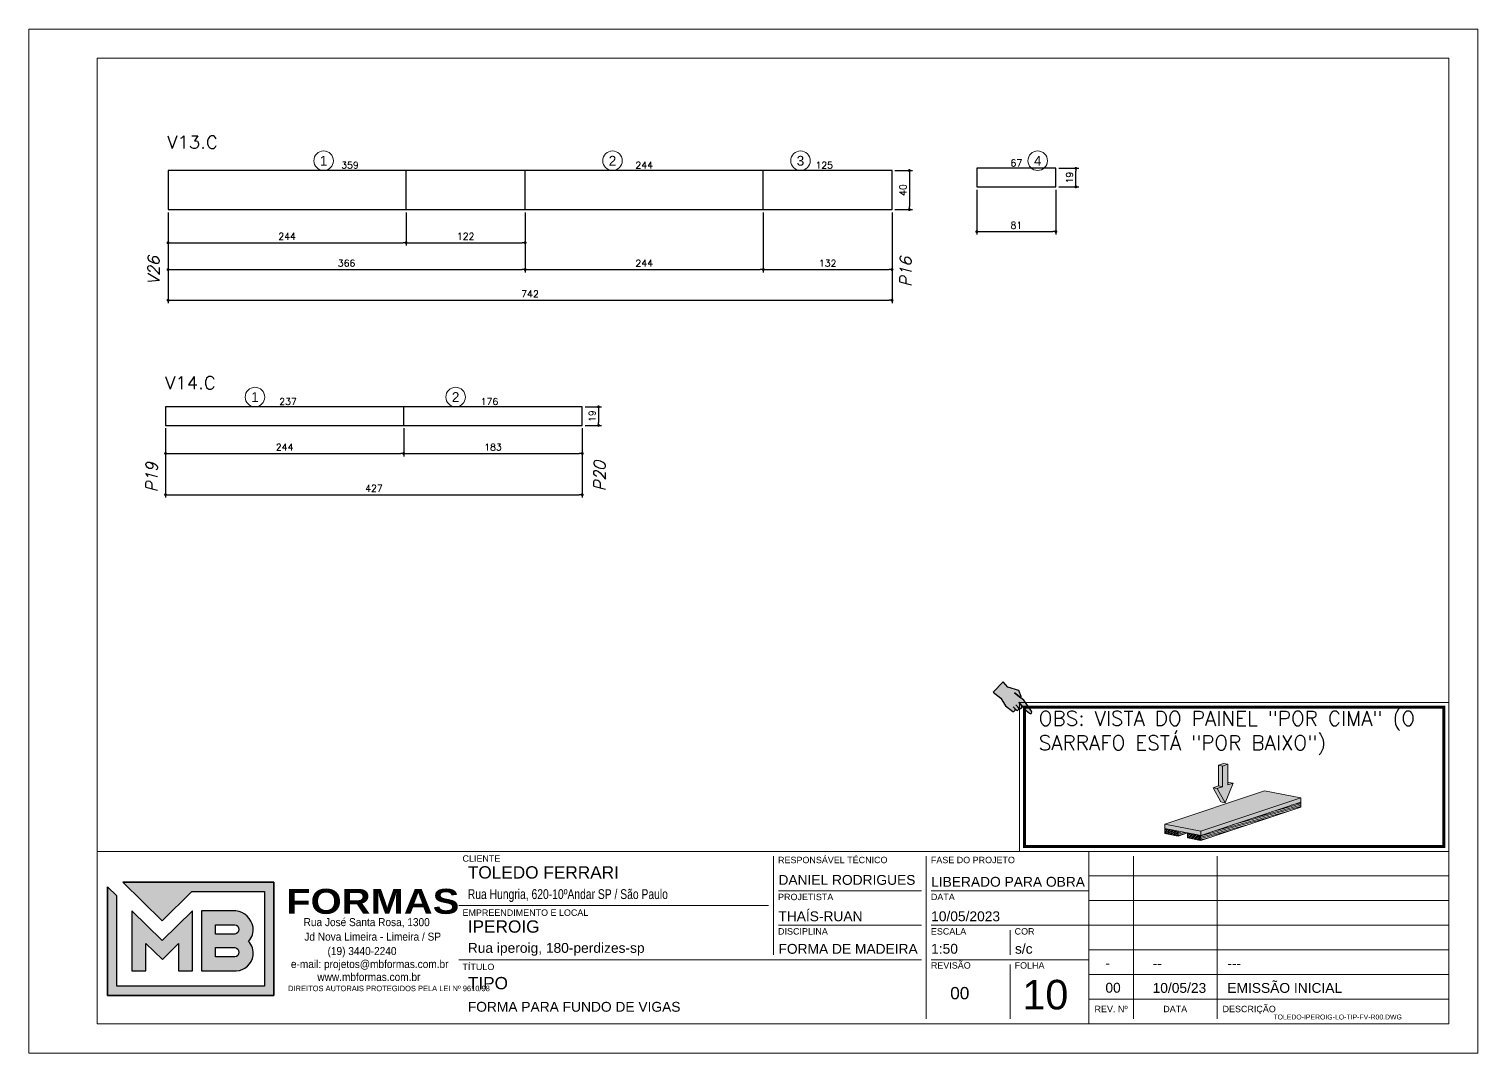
# Model space of a CAD drawing. Extents: x -20676 to 4767, y -817 to 13976.
# Drawn here: x -17506 to -16021, y 6382 to 7432 of the extents above; entities that cross this region are included whole.
import ezdxf
from ezdxf.enums import TextEntityAlignment as Align
from ezdxf.lldxf.tags import DXFTag

# ---------------------------------------------------------------- set-up
doc = ezdxf.new("R2010")
doc.units = 0
doc.header["$PDMODE"] = 2
doc.header["$PDSIZE"] = 10
doc.linetypes.add('CABLIN', pattern=[0.35, 0.25, -0.1])
doc.layers.get('0').update_dxf_attribs({"lineweight": 13})
doc.layers.get('Defpoints').update_dxf_attribs({"lineweight": 13})
for name, color, linetype, lineweight in [('contorno de painel', 7, 'Continuous', 13), ('cotas', 4, 'Continuous', 13), ('FOLHA MB', 7, 'Continuous', 13), ('HACHURACONCRETO', 7, 'Continuous', 13), ('Romaneio', 1, 'Continuous', 13), ('texto de viga', 7, 'Continuous', 13)]:
    doc.layers.add(name, color=color, linetype=linetype, lineweight=lineweight)
for name, color, linetype in [('Cota Sarrafo', 180, 'Continuous'), ('MB_LOGO', 254, 'Continuous'), ('Painéis', 200, 'Continuous'), ('REGUA-80', 111, 'Continuous'), ('TEXTO_GERAL', 7, 'Continuous'), ('va165-sec', 5, 'DASHED')]:
    doc.layers.add(name, color=color, linetype=linetype)
doc.styles.add('ARIAL', font='arial.ttf', dxfattribs={"oblique": 15, "height": 25})
doc.styles.add('MB_C01', font='arial.ttf', dxfattribs={"height": 1.3})
doc.styles.add('MB_C02', font='arial.ttf', dxfattribs={"height": 2})
doc.styles.add('MB_C03', font='arial.ttf', dxfattribs={"height": 2.5})
doc.styles.add('MB_C04', font='arial.ttf', dxfattribs={"height": 6})
doc.styles.add('MB_LOGO', font='ariblk.ttf', dxfattribs={"height": 75})
doc.styles.add('MB_TEXT', font='ARIALN.TTF', dxfattribs={"height": 10})
doc.styles.add('REGUA-120', font='ROMANS.shx', dxfattribs={"height": 15})
doc.styles.add('ROMANS', font='romans.shx')
tags = doc.linetypes.add('DASHED', pattern=[0.75, 0.5, -0.25]).pattern_tags.tags
tags[6:7] = [DXFTag(74, 4), DXFTag(75, 0), DXFTag(340, '0'), DXFTag(46, 1.0), DXFTag(50, 0.0), DXFTag(44, 0.0), DXFTag(45, 0.0)]
tags[4:5] = [DXFTag(74, 4), DXFTag(75, 0), DXFTag(340, '0'), DXFTag(46, 1.0), DXFTag(50, 0.0), DXFTag(44, 0.0), DXFTag(45, 0.0)]
doc.dimstyles.new('PAINEL', dxfattribs={"dimtxt": 7, "dimasz": 3, "dimexe": 3, "dimexo": 3, "dimgap": 3, "dimtad": 1, "dimdec": 1, "dimzin": 12, "dimdsep": 46, "dimtxsty": 'ROMANS', "dimblk": 'DOT', "dimcen": 0, "dimclrd": 4, "dimclre": 4, "dimclrt": 240, "dimadec": 1, "dimazin": 3, "dimtfac": 1, "dimtdec": 1, "dimtmove": 0, "dimatfit": 3, "dimfxl": 0, "dimtolj": 1, "dimtzin": 12, "dimarcsym": 0})
doc.dimstyles.new('projeto2', dxfattribs={"dimtxt": 7, "dimasz": 5, "dimexe": 1.25, "dimexo": 2.5, "dimgap": 2, "dimtad": 1, "dimdec": 1, "dimdsep": 46, "dimtxsty": 'ROMANS', "dimblk": 'OBLIQUE', "dimcen": 10, "dimdle": 1, "dimse1": 1, "dimse2": 1, "dimsd1": 1, "dimsd2": 1, "dimclrd": 256, "dimclre": 256, "dimclrt": 3, "dimadec": 0, "dimazin": 0, "dimtfac": 1, "dimtdec": 1, "dimtmove": 0, "dimatfit": 3, "dimldrblk": 'OBLIQUE', "dimfxl": 0, "dimlwd": -1, "dimlwe": -1, "dimarcsym": 0})

# ---------------------------------------------------------------- blocks, each defined once
blk = doc.blocks.new('LOGO2')
at = {"layer": 'MB_LOGO', "linetype": 'Continuous'}
h = blk.add_hatch(color=256, dxfattribs=at)
h.dxf.hatch_style = 1
h.set_gradient(color1=(242, 132, 69), color2=(247, 180, 141), rotation=90, tint=1)
h.paths.add_polyline_path([(7.48, 9.64), (10.45, 12.57), (17.71, 12.57), (17.71, 3.12), (2.97, 3.12), (2.97, 12.14), (2.04, 13.06), (2.04, 2.19), (18.64, 2.19), (18.64, 13.5), (3.56, 13.5)])
h = blk.add_hatch(color=256, dxfattribs=at)
h.dxf.hatch_style = 1
h.set_gradient(color1=(242, 132, 69), color2=(247, 180, 141), rotation=90, tint=1)
h.paths.add_polyline_path([(10.52, 4.64), (10.52, 10.66), (7.5, 7.68), (4.47, 10.66), (4.47, 4.64), (5.86, 4.64), (5.86, 7.4), (7.51, 5.78), (9.13, 7.37), (9.13, 4.64)])
h = blk.add_hatch(color=256, dxfattribs=at)
h.dxf.hatch_style = 1
h.set_gradient(color1=(242, 132, 69), color2=(247, 180, 141), rotation=90, tint=1)
h.paths.add_polyline_path([(11.42, 10.66), (11.42, 4.64), (14.89, 4.64, 0.350532), (16.57, 6.18, 0.219217), (16.12, 7.6, 0.21502), (16.57, 9.03, 0.319901), (14.85, 10.66)])
h.paths.add_polyline_path([(14.75, 8.33), (12.82, 8.33), (12.82, 9.26), (14.63, 9.26, -1)], flags=16)
h.paths.add_polyline_path([(14.75, 6.04), (12.82, 6.04), (12.82, 6.97), (14.63, 6.97, -1)], flags=16)
blk.add_lwpolyline([(3.56, 13.5), (18.64, 13.5), (18.64, 2.19), (2.04, 2.19), (2.04, 13.06)], dxfattribs=at)
at = {"layer": 'MB_LOGO', "color": 31, "linetype": 'Continuous', "true_color": 0xf7b48d}
for points in [[(10.45, 12.57), (17.71, 12.57), (17.71, 3.12), (2.97, 3.12), (2.97, 12.14), (2.04, 13.06), (2.04, 2.19), (18.64, 2.19), (18.64, 13.5), (3.56, 13.5), (7.48, 9.64)], [(4.47, 10.66), (4.47, 4.64), (5.86, 4.64), (5.86, 7.4), (7.51, 5.78), (9.13, 7.37), (9.13, 4.64), (10.52, 4.64), (10.52, 10.66), (7.5, 7.68)]]:
    blk.add_lwpolyline(points, close=True, dxfattribs=at)
for points in [[(16.57, 9.03, 0.319901), (14.85, 10.66), (11.42, 10.66), (11.42, 4.64), (14.89, 4.64, 0.350532), (16.57, 6.18, 0.219217), (16.12, 7.6, 0.21502)], [(12.82, 9.26), (14.75, 9.26, -0.880235), (14.75, 8.33), (12.82, 8.33)], [(12.82, 6.97), (14.75, 6.97, -0.880235), (14.75, 6.04), (12.82, 6.04)]]:
    blk.add_lwpolyline(points, format="xyb", close=True, dxfattribs=at)
at = {"layer": 'MB_LOGO', "color": 0, "linetype": 'Continuous', "style": 'MB_LOGO'}
blk.add_text('FORMAS', height=2.496, dxfattribs=at).set_placement((19.88, 10.35))
at = {"layer": 'MB_LOGO', "color": 0, "style": 'MB_TEXT', "width": 1.1}
for s, p in [('Rua José Santa Rosa, 1300', (21.62, 9.12)), ('Jd Nova Limeira - Limeira / SP', (21.69, 7.67)), ('(19) 3440-2240', (24.01, 6.23)), ('e-mail: projetos@mbformas.com.br', (20.35, 4.93)), ('www.mbformas.com.br', (22.99, 3.64))]:
    blk.add_text(s, height=0.7993, dxfattribs=at).set_placement(p)
at = {"layer": 'MB_LOGO', "color": 252, "style": 'MB_TEXT'}
blk.add_text('DIREITOS AUTORAIS PROTEGIDOS PELA LEI Nº 9610/98', height=0.546, dxfattribs=at).set_placement((20.07, 2.62))
blk = doc.blocks.new('A$Ceb89ac90')
at = {"color": 1}
for p, q in [((1086.3, 356.7), (70, 356.7)), ((1086.3, 356.7), (1086.3, 179.9)), ((1455, 356.7), (1086.3, 356.7)), ((763, 351.7), (763, 250.7)), ((919.6, 351.7), (919.6, 185)), ((1131.8, 185), (1131.8, 351.7)), ((1217.6, 351.7), (1217.6, 185)), ((1455, 331.5), (1086.3, 331.5)), ((914.6, 316.3), (768.1, 316.3)), ((1086.3, 316.3), (924.7, 316.3)), ((758, 301.2), (440.7, 301.2)), ((1455, 306.2), (1086.3, 306.2)), ((914.6, 281), (768.1, 281)), ((1086.3, 281), (924.7, 281)), ((1005.5, 275.9), (1005.5, 250.7)), ((1455, 281), (1086.3, 281)), ((1455, 255.7), (1086.3, 255.7)), ((914.6, 245.6), (440.7, 245.6)), ((1086.3, 245.6), (924.7, 245.6)), ((1005.5, 240.6), (1005.5, 185)), ((1455, 230.4), (1086.3, 230.4)), ((1455, 205.2), (1086.3, 205.2))]:
    blk.add_line(p, q, dxfattribs=at)
for points in [[(0, 1199.9), (0, 149.9), (1485, 149.9), (1485, 1199.9)], [(70, 1169.9), (70, 179.9), (1455, 179.9), (1455, 1169.9)]]:
    blk.add_lwpolyline(points, close=True, dxfattribs=at)
at = {"xscale": 10.25810868844649, "yscale": 10.25810868844649, "zscale": 10.25810868844649}
blk.add_blockref('LOGO2', (59.7, 186.5), dxfattribs=at)
at = {"color": 6, "style": 'MB_C01'}
for s, height, p in [('CLIENTE', 6.57, (444.3, 346.1)), ('RESPONSÁVEL TÉCNICO', 6.566, (767.7, 344.6)), ('FASE DO PROJETO', 6.566, (924.3, 344.6)), ('PROJETISTA', 6.57, (767.7, 306.7)), ('DATA', 6.57, (924.3, 306.7)), ('EMPREENDIMENTO E LOCAL', 6.566, (444.3, 290.6)), ('DISCIPLINA', 6.57, (767.7, 271.4)), ('ESCALA', 6.57, (924.3, 271.4)), ('COR', 6.57, (1010.1, 271.4)), ('TÍTULO', 6.57, (444.3, 235)), ('REVISÃO', 6.57, (924.3, 236.5)), ('FOLHA', 6.57, (1010.1, 236.5))]:
    blk.add_text(s, height=height, dxfattribs=at).set_placement(p)
at = {"color": 5, "style": 'MB_C02'}
for s, p in [('DANIEL RODRIGUES', (768.1, 322.4)), ('FORMA DE MADEIRA', (768.1, 251.7))]:
    blk.add_text(s, height=10.102, dxfattribs=at).set_placement(p)
at = {"color": 6, "style": 'MB_C01'}
for s, p in [('REV. Nº', (1109, 195.1)), ('DATA', (1174.7, 195.1)), ('DESCRIÇÃO', (1250.5, 195.1))]:
    blk.add_text(s, height=6.57, dxfattribs=at).set_placement(p, align=Align.MIDDLE_CENTER)
at = {"insert": (1275.3, 189.4), "char_height": 5.051, "width": 210.818, "attachment_point": 1, "style": 'MB_C04'}
blk.add_mtext('TOLEDO-IPEROIG-LO-TIP-FV-R00.DWG', dxfattribs=at)
at = {"color": 5}
for tag, p, height, style in [('CLIENTE', (449.7, 328.8), 12.6, 'MB_C03'), ('REV_05', (1103.1, 338.1), 10.1, 'MB_C02'), ('DATA_REV_05', (1151.5, 337.9), 10.1, 'MB_C02'), ('INFO_REV_05', (1228.1, 337.9), 10.1, 'MB_C02'), ('FASE', (924.6, 320.5), 10.1, 'MB_C02'), ('REV_04', (1103.1, 312.8), 10.1, 'MB_C02'), ('DATA_REV_04', (1151.5, 312.7), 10.1, 'MB_C02'), ('INFO_REV_04', (1228.1, 312.7), 10.1, 'MB_C02'), ('REV_03', (1103.1, 287.6), 10.1, 'MB_C02'), ('DATA_REV_03', (1151.5, 287.4), 10.1, 'MB_C02'), ('INFO_REV_03', (1228.1, 287.4), 10.1, 'MB_C02'), ('OBRA', (449.7, 273.3), 12.6, 'MB_C03'), ('PROJETISTA', (768, 285.1), 10.1, 'MB_C02'), ('DATA', (924.6, 285.1), 10.1, 'MB_C02'), ('REV_02', (1103.1, 262.3), 10.1, 'MB_C02'), ('DATA_REV_02', (1151.5, 262.1), 10.1, 'MB_C02'), ('INFO_REV_02', (1228.1, 262.1), 10.1, 'MB_C02'), ('ESC', (924.6, 251.8), 10.1, 'MB_C02'), ('COR', (1010.5, 251.8), 10.1, 'MB_C02'), ('REV_01', (1103.1, 237.1), 10.1, 'MB_C02'), ('DATA_REV_01', (1151.5, 236.9), 10.1, 'MB_C02'), ('INFO_REV_01', (1228.1, 236.9), 10.1, 'MB_C02'), ('PAVIMENTO', (449.7, 215.3), 12.6, 'MB_C03'), ('FL', (1018.1, 194.7), 30.3, 'MB_C04'), ('EMISSÃO_INICIAL', (1228.1, 211.6), 10.1, 'MB_C02'), ('REV', (944.1, 205), 12.6, 'MB_C03'), ('REV_00', (1103.1, 211.8), 10.1, 'MB_C02'), ('DATA_REV_00', (1151.5, 211.6), 10.1, 'MB_C02')]:
    blk.add_attdef(tag, p, '', height=height, dxfattribs=dict(at, style=style))
at = {"color": 6, "style": 'MB_C02'}
for tag, p in [('ENDEREÇO_CLIENTE', (449.7, 307.8)), ('ENDEREÇO_OBRA', (449.7, 252.7)), ('TIPO_DE_PROJETO', (449.7, 192.3))]:
    blk.add_attdef(tag, p, '', height=10.1, dxfattribs=at)
blk = doc.blocks.new('INDICADOR')
at = {"layer": 'va165-sec', "ltscale": 100}
blk.add_hatch(color=61, dxfattribs=at).paths.add_polyline_path([(-59.7, -24.5), (-37.5, -24.3), (-35.4, -22.8), (-34.7, -18.5), (-36.9, -15.9), (-32.1, -16.5), (-29.9, -15.1), (-29.3, -11.2), (-31.5, -8.9), (-29.5, -9.3), (-27.5, -7.7), (-26.6, -3.4), (-28.9, -0.4), (-18.5, -2.8), (-3.7, -3.1), (-0.7, -1.9), (0, 0), (-1.3, 2.8), (-2.9, 3.5), (-33.7, 13.2), (-42.6, 13.1), (-44, 16), (-56.7, 23.9), (-82.1, 13.8), (-99.5, 16.7), (-102.1, -17), (-79.1, -17.5)])
at = {"layer": 'REGUA-80', "color": 1}
blk.add_lwpolyline([(-102.1, -17), (-79.1, -17.5), (-59.7, -24.5), (-37.5, -24.3), (-35.4, -22.8), (-34.7, -18.5), (-36.9, -15.9), (-43.1, -15.1), (-32.1, -16.5), (-29.9, -15.1), (-29.3, -11.2), (-31.5, -8.9), (-41.5, -7), (-29.5, -9.3), (-27.5, -7.7), (-26.6, -3.4), (-28.9, -0.4), (-39.8, 2.2), (-18.5, -2.8), (-3.7, -3.1), (-0.7, -1.9), (0, 0), (-1.3, 2.8), (-2.9, 3.5), (-33.7, 13.2), (-42.6, 13.1), (-61.9, 12.9), (-42.6, 13.1), (-44, 16), (-56.7, 23.9), (-82.1, 13.8), (-99.5, 16.7), (-102.1, -17)], dxfattribs=at)
blk = doc.blocks.new('DEDADA')
at = {"linetype": 'Continuous', "ltscale": 100, "xscale": 0.5000000000004939, "yscale": 0.5000000000004939, "zscale": 0.5000000000004939, "rotation": 321.5463332659798}
blk.add_blockref('INDICADOR', (63.1, 17), dxfattribs=at)
blk = doc.blocks.new('FDSFSDFSDF')
at = {"layer": 'HACHURACONCRETO'}
h = blk.add_hatch(color=1, dxfattribs=at)
h.dxf.hatch_style = 1
h.paths.add_polyline_path([(-20956.4, 7327.5), (-20960.7, 7328.3), (-20960.7, 7307.2), (-20956.4, 7306.3)], flags=17)
h.paths.add_polyline_path([(-20951, 7329.3), (-20956.4, 7327.5), (-20956.4, 7306.3), (-20961.8, 7304.5), (-20953.7, 7289.8), (-20945.6, 7310), (-20951, 7308.2)])
h.paths.add_polyline_path([(-20961.8, 7304.5), (-20966.1, 7305.3), (-20958, 7290.7), (-20953.7, 7289.8)])
h.paths.add_polyline_path([(-20956.4, 7306.3), (-20960.7, 7307.2), (-20966.1, 7305.3), (-20961.8, 7304.5)])
h.paths.add_polyline_path([(-20945.6, 7310), (-20949.9, 7310.8), (-20951, 7310.4), (-20951, 7308.2)], flags=17)
h.paths.add_polyline_path([(-20951, 7329.3), (-20955.3, 7330.1), (-20960.7, 7328.3), (-20956.4, 7327.5)])
h = blk.add_hatch(color=253, dxfattribs=at)
h.dxf.hatch_style = 1
h.paths.add_polyline_path([(-20876.3, 7294.9), (-20913.5, 7302), (-21015.7, 7267.8), (-20978.5, 7260.6)])
h.paths.add_polyline_path([(-21015.7, 7267.8), (-21015.7, 7263.5), (-20978.5, 7256.4), (-20978.5, 7260.6)])
h.paths.add_polyline_path([(-20876.3, 7290.6), (-20876.3, 7294.9), (-20978.5, 7260.6), (-20978.5, 7256.4)])
h = blk.add_hatch(dxfattribs=at)
h.set_pattern_fill('ANSI31', color=252, scale=0.409149, angle=150)
h.set_pattern_definition([(195, (7609.989, -2957.4306), (0.336218163, -1.254783266), [])])
h.paths.add_polyline_path([(-20992.2, 7258.9), (-20992.2, 7259), (-21002, 7260.9), (-21002, 7255.6)])
h.paths.add_polyline_path([(-20876.3, 7285.4), (-20876.3, 7290.6), (-20978.5, 7256.4), (-20978.5, 7251.1)])
h = blk.add_hatch(dxfattribs=at)
h.set_pattern_fill('ANSI31', color=252, scale=0.409149)
h.set_pattern_definition([(45, (7609.989, -2957.4306), (-0.918565103, 0.918565103), [])])
h.paths.add_polyline_path([(-21002, 7260.9), (-21015.7, 7263.5), (-21015.7, 7258.3), (-21002, 7255.6)])
h.paths.add_polyline_path([(-20978.5, 7256.4), (-20992.2, 7259), (-20992.2, 7253.8), (-20978.5, 7251.1)])
at = {"color": 0, "linetype": 'Continuous', "lineweight": 0, "extrusion": (5.55112e-17, 0.967349, 0.253449)}
for p, q in [((-20960.7, 7328.3), (-20955.3, 7330.1)), ((-20956.4, 7327.5), (-20960.7, 7328.3)), ((-20960.7, 7307.2), (-20960.7, 7328.3)), ((-20951, 7329.3), (-20956.4, 7327.5)), ((-20956.4, 7327.5), (-20956.4, 7306.3)), ((-20951, 7329.3), (-20955.3, 7330.1)), ((-20951, 7308.2), (-20951, 7329.3)), ((-20966.1, 7305.3), (-20960.7, 7307.2)), ((-20956.4, 7306.3), (-20961.8, 7304.5)), ((-20956.4, 7306.3), (-20960.7, 7307.2)), ((-20953.7, 7289.8), (-20945.6, 7310)), ((-20951, 7310.4), (-20949.9, 7310.8)), ((-20945.6, 7310), (-20951, 7308.2)), ((-20945.6, 7310), (-20949.9, 7310.8)), ((-20913.5, 7302), (-21015.7, 7267.8)), ((-20978.5, 7260.6), (-20876.3, 7294.9)), ((-20961.8, 7304.5), (-20966.1, 7305.3)), ((-20958, 7290.7), (-20966.1, 7305.3)), ((-20961.8, 7304.5), (-20953.7, 7289.8)), ((-20876.3, 7294.9), (-20913.5, 7302)), ((-20876.3, 7290.6), (-20876.3, 7294.9)), ((-20876.3, 7290.6), (-20978.5, 7256.4)), ((-20876.3, 7290.6), (-20978.5, 7256.4)), ((-20876.3, 7285.4), (-20978.5, 7251.1)), ((-20953.7, 7289.8), (-20958, 7290.7)), ((-20876.3, 7290.6), (-20876.3, 7285.4)), ((-21015.7, 7267.8), (-20978.5, 7260.6)), ((-21015.7, 7263.5), (-21015.7, 7267.8)), ((-21015.7, 7263.5), (-21015.7, 7258.3)), ((-21015.7, 7263.5), (-21002, 7260.9)), ((-20978.5, 7256.4), (-21015.7, 7263.5)), ((-21002, 7255.6), (-21015.7, 7258.3)), ((-21002, 7260.9), (-21002, 7255.6)), ((-20992.2, 7258.9), (-21002, 7255.6)), ((-20978.5, 7256.4), (-20992.2, 7259)), ((-20992.2, 7259), (-20992.2, 7253.8)), ((-20978.5, 7251.1), (-20992.2, 7253.8)), ((-20978.5, 7256.4), (-20978.5, 7260.6)), ((-20978.5, 7256.4), (-20978.5, 7251.1))]:
    blk.add_line(p, q, dxfattribs=at)
blk.add_lwpolyline([(-21164.5, 7392.8), (-20724.6, 7392.8), (-20724.6, 7240), (-21164.5, 7240)], close=True)
at = {"const_width": 3}
blk.add_lwpolyline([(-21159.5, 7387.8), (-20729.6, 7387.8), (-20729.6, 7245), (-21159.5, 7245)], close=True, dxfattribs=at)
at = {"lineweight": 5, "xscale": 0.8622490710097133, "yscale": 0.8622490710097133, "zscale": 0.2874163570032379}
blk.add_blockref('DEDADA', (-21206.7, 7367), dxfattribs=at)
at = {"layer": 'contorno de painel', "linetype": 'CABLIN', "insert": (-21144.8, 7383.9), "char_height": 15, "attachment_point": 1, "style": 'ROMANS'}
blk.add_mtext_dynamic_manual_height_columns('OBS: VISTA DO PAINEL "POR CIMA" (O SARRAFO ESTÁ "POR BAIXO")', width=429.807, gutter_width=45, heights=[0], dxfattribs=at)
blk = doc.blocks.new('_Dot')
at = {"color": 0, "linetype": 'ByBlock', "lineweight": -2}
blk.add_line((-0.5, 0), (-1, 0), dxfattribs=at)
at = {"color": 0, "linetype": 'ByBlock', "const_width": 0.5}
blk.add_lwpolyline([(-0.25, 0, 1), (0.25, 0, 1)], format="xyb", close=True, dxfattribs=at)
blk = doc.blocks.new('*D1401')
at = {"layer": 'cotas', "color": 4, "lineweight": -2, "transparency": 16777216}
for p, q in [((-17363.9, 7244.1), (-17363.9, 7151.1)), ((-16621.9, 7244.1), (-16621.9, 7151.1)), ((-17360.9, 7154.1), (-16624.9, 7154.1))]:
    blk.add_line(p, q, dxfattribs=at)
at = {"layer": 'Defpoints', "color": 0, "transparency": 16777216}
for p in [(-17363.9, 7247.1), (-16621.9, 7247.1), (-16621.9, 7154.1)]:
    blk.add_point(p, dxfattribs=at)
at = {"layer": 'cotas', "color": 4, "lineweight": -2, "transparency": 16777216, "xscale": 3, "yscale": 3, "zscale": 3, "rotation": 180}
blk.add_blockref('_Dot', (-17363.9, 7154.1), dxfattribs=at)
at = {"layer": 'cotas', "color": 4, "lineweight": -2, "transparency": 16777216, "xscale": 3, "yscale": 3, "zscale": 3}
blk.add_blockref('_Dot', (-16621.9, 7154.1), dxfattribs=at)
at = {"layer": 'cotas', "color": 240, "transparency": 16777216, "insert": (-16992.9, 7160.6), "char_height": 7, "attachment_point": 5, "style": 'ROMANS'}
blk.add_mtext('\\A1;742', dxfattribs=at)
blk = doc.blocks.new('*D1402')
at = {"layer": 'cotas', "color": 4, "lineweight": -2, "transparency": 16777216}
for p, q in [((-16618.9, 7287.1), (-16601.1, 7287.1)), ((-16604.1, 7284.1), (-16604.1, 7250.1)), ((-16618.9, 7247.1), (-16601.1, 7247.1))]:
    blk.add_line(p, q, dxfattribs=at)
at = {"layer": 'Defpoints', "color": 0, "transparency": 16777216}
for p in [(-16621.9, 7287.1), (-16621.9, 7247.1), (-16604.1, 7247.1)]:
    blk.add_point(p, dxfattribs=at)
at = {"layer": 'cotas', "color": 4, "lineweight": -2, "transparency": 16777216, "xscale": 3, "yscale": 3, "zscale": 3}
for p, rotation in [((-16604.1, 7287.1), 90), ((-16604.1, 7247.1), 270)]:
    blk.add_blockref('_Dot', p, dxfattribs=dict(at, rotation=rotation))
at = {"layer": 'cotas', "color": 240, "transparency": 16777216, "insert": (-16610.6, 7267.1), "char_height": 7, "attachment_point": 5, "rotation": 90, "style": 'ROMANS'}
blk.add_mtext('\\A1;40', dxfattribs=at)
blk = doc.blocks.new('*D1403')
at = {"layer": 'cotas', "color": 4, "lineweight": -2, "transparency": 16777216}
for p, q in [((-17363.9, 7244.1), (-17363.9, 7210.1)), ((-17119.9, 7244.1), (-17119.9, 7210.1)), ((-17360.9, 7213.1), (-17122.9, 7213.1))]:
    blk.add_line(p, q, dxfattribs=at)
at = {"layer": 'Defpoints', "color": 0, "transparency": 16777216}
for p in [(-17363.9, 7247.1), (-17119.9, 7247.1), (-17119.9, 7213.1)]:
    blk.add_point(p, dxfattribs=at)
at = {"layer": 'cotas', "color": 4, "lineweight": -2, "transparency": 16777216, "xscale": 3, "yscale": 3, "zscale": 3, "rotation": 180}
blk.add_blockref('_Dot', (-17363.9, 7213.1), dxfattribs=at)
at = {"layer": 'cotas', "color": 4, "lineweight": -2, "transparency": 16777216, "xscale": 3, "yscale": 3, "zscale": 3}
blk.add_blockref('_Dot', (-17119.9, 7213.1), dxfattribs=at)
at = {"layer": 'cotas', "color": 240, "transparency": 16777216, "insert": (-17241.9, 7219.6), "char_height": 7, "attachment_point": 5, "style": 'ROMANS'}
blk.add_mtext('\\A1;244', dxfattribs=at)
blk = doc.blocks.new('*D1404')
at = {"layer": 'cotas', "color": 4, "lineweight": -2, "transparency": 16777216}
for p, q in [((-17119.9, 7244.1), (-17119.9, 7210.1)), ((-16997.9, 7244.1), (-16997.9, 7210.1)), ((-17116.9, 7213.1), (-17000.9, 7213.1))]:
    blk.add_line(p, q, dxfattribs=at)
at = {"layer": 'Defpoints', "color": 0, "transparency": 16777216}
for p in [(-17119.9, 7247.1), (-16997.9, 7247.1), (-16997.9, 7213.1)]:
    blk.add_point(p, dxfattribs=at)
at = {"layer": 'cotas', "color": 4, "lineweight": -2, "transparency": 16777216, "xscale": 3, "yscale": 3, "zscale": 3, "rotation": 180}
blk.add_blockref('_Dot', (-17119.9, 7213.1), dxfattribs=at)
at = {"layer": 'cotas', "color": 4, "lineweight": -2, "transparency": 16777216, "xscale": 3, "yscale": 3, "zscale": 3}
blk.add_blockref('_Dot', (-16997.9, 7213.1), dxfattribs=at)
at = {"layer": 'cotas', "color": 240, "transparency": 16777216, "insert": (-17058.9, 7219.6), "char_height": 7, "attachment_point": 5, "style": 'ROMANS'}
blk.add_mtext('\\A1;122', dxfattribs=at)
blk = doc.blocks.new('*D1405')
at = {"layer": 'cotas', "color": 4, "lineweight": -2, "transparency": 16777216}
for p, q in [((-16997.9, 7244.1), (-16997.9, 7182.6)), ((-16753.9, 7244.1), (-16753.9, 7182.6)), ((-16994.9, 7185.6), (-16756.9, 7185.6))]:
    blk.add_line(p, q, dxfattribs=at)
at = {"layer": 'Defpoints', "color": 0, "transparency": 16777216}
for p in [(-16997.9, 7247.1), (-16753.9, 7247.1), (-16753.9, 7185.6)]:
    blk.add_point(p, dxfattribs=at)
at = {"layer": 'cotas', "color": 4, "lineweight": -2, "transparency": 16777216, "xscale": 3, "yscale": 3, "zscale": 3, "rotation": 180}
blk.add_blockref('_Dot', (-16997.9, 7185.6), dxfattribs=at)
at = {"layer": 'cotas', "color": 4, "lineweight": -2, "transparency": 16777216, "xscale": 3, "yscale": 3, "zscale": 3}
blk.add_blockref('_Dot', (-16753.9, 7185.6), dxfattribs=at)
at = {"layer": 'cotas', "color": 240, "transparency": 16777216, "insert": (-16875.9, 7192.1), "char_height": 7, "attachment_point": 5, "style": 'ROMANS'}
blk.add_mtext('\\A1;244', dxfattribs=at)
blk = doc.blocks.new('*D1406')
at = {"layer": 'cotas', "color": 4, "lineweight": -2, "transparency": 16777216}
for p, q in [((-16753.9, 7244.1), (-16753.9, 7182.6)), ((-16621.9, 7244.1), (-16621.9, 7182.6)), ((-16750.9, 7185.6), (-16624.9, 7185.6))]:
    blk.add_line(p, q, dxfattribs=at)
at = {"layer": 'Defpoints', "color": 0, "transparency": 16777216}
for p in [(-16753.9, 7247.1), (-16621.9, 7247.1), (-16621.9, 7185.6)]:
    blk.add_point(p, dxfattribs=at)
at = {"layer": 'cotas', "color": 4, "lineweight": -2, "transparency": 16777216, "xscale": 3, "yscale": 3, "zscale": 3, "rotation": 180}
blk.add_blockref('_Dot', (-16753.9, 7185.6), dxfattribs=at)
at = {"layer": 'cotas', "color": 4, "lineweight": -2, "transparency": 16777216, "xscale": 3, "yscale": 3, "zscale": 3}
blk.add_blockref('_Dot', (-16621.9, 7185.6), dxfattribs=at)
at = {"layer": 'cotas', "color": 240, "transparency": 16777216, "insert": (-16687.9, 7192.1), "char_height": 7, "attachment_point": 5, "style": 'ROMANS'}
blk.add_mtext('\\A1;132', dxfattribs=at)
blk = doc.blocks.new('*D1407')
at = {"layer": 'cotas', "color": 4, "lineweight": -2, "transparency": 16777216}
for p, q in [((-17363.9, 7244.1), (-17363.9, 7182.6)), ((-16997.9, 7244.1), (-16997.9, 7182.6)), ((-17360.9, 7185.6), (-17000.9, 7185.6))]:
    blk.add_line(p, q, dxfattribs=at)
at = {"layer": 'Defpoints', "color": 0, "transparency": 16777216}
for p in [(-17363.9, 7247.1), (-16997.9, 7247.1), (-16997.9, 7185.6)]:
    blk.add_point(p, dxfattribs=at)
at = {"layer": 'cotas', "color": 4, "lineweight": -2, "transparency": 16777216, "xscale": 3, "yscale": 3, "zscale": 3, "rotation": 180}
blk.add_blockref('_Dot', (-17363.9, 7185.6), dxfattribs=at)
at = {"layer": 'cotas', "color": 4, "lineweight": -2, "transparency": 16777216, "xscale": 3, "yscale": 3, "zscale": 3}
blk.add_blockref('_Dot', (-16997.9, 7185.6), dxfattribs=at)
at = {"layer": 'cotas', "color": 240, "transparency": 16777216, "insert": (-17180.9, 7192.1), "char_height": 7, "attachment_point": 5, "style": 'ROMANS'}
blk.add_mtext('\\A1;366', dxfattribs=at)
blk = doc.blocks.new('*D1408')
at = {"layer": 'Defpoints', "color": 0, "transparency": 16777216}
for p in [(-17356.9, 7287.1), (-16997.9, 7287.1), (-16997.9, 7287.1)]:
    blk.add_point(p, dxfattribs=at)
at = {"layer": 'Cota Sarrafo', "color": 3, "transparency": 16777216, "insert": (-17177.4, 7292.6), "char_height": 7, "attachment_point": 5, "style": 'ROMANS'}
blk.add_mtext('359', dxfattribs=at)
blk = doc.blocks.new('_OBLIQUE')
at = {"color": 0, "linetype": 'ByBlock', "lineweight": -2}
for p, q in [((0, 0), (-1, 0)), ((-0.5, -0.5), (0.5, 0.5))]:
    blk.add_line(p, q, dxfattribs=at)
blk = doc.blocks.new('*D1409')
at = {"layer": 'Defpoints', "color": 0, "transparency": 16777216}
for p in [(-16997.9, 7287.1), (-16753.9, 7287.1), (-16753.9, 7287.1)]:
    blk.add_point(p, dxfattribs=at)
at = {"layer": 'Cota Sarrafo', "color": 3, "transparency": 16777216, "insert": (-16875.9, 7292.6), "char_height": 7, "attachment_point": 5, "style": 'ROMANS'}
blk.add_mtext('244', dxfattribs=at)
blk = doc.blocks.new('*D1410')
at = {"layer": 'Defpoints', "color": 0, "transparency": 16777216}
for p in [(-16753.9, 7287.1), (-16628.9, 7287.1), (-16628.9, 7287.1)]:
    blk.add_point(p, dxfattribs=at)
at = {"layer": 'Cota Sarrafo', "color": 3, "transparency": 16777216, "insert": (-16691.4, 7292.6), "char_height": 7, "attachment_point": 5, "style": 'ROMANS'}
blk.add_mtext('125', dxfattribs=at)
blk = doc.blocks.new('*D1411')
at = {"layer": 'cotas', "color": 4, "lineweight": -2, "transparency": 16777216}
for p, q in [((-17366.4, 7022.8), (-17366.4, 6951.7)), ((-16939.4, 7022.8), (-16939.4, 6951.7)), ((-17363.4, 6954.7), (-16942.4, 6954.7))]:
    blk.add_line(p, q, dxfattribs=at)
at = {"layer": 'Defpoints', "color": 0, "transparency": 16777216}
for p in [(-17366.4, 7025.8), (-16939.4, 7025.8), (-16939.4, 6954.7)]:
    blk.add_point(p, dxfattribs=at)
at = {"layer": 'cotas', "color": 4, "lineweight": -2, "transparency": 16777216, "xscale": 3, "yscale": 3, "zscale": 3, "rotation": 180}
blk.add_blockref('_Dot', (-17366.4, 6954.7), dxfattribs=at)
at = {"layer": 'cotas', "color": 4, "lineweight": -2, "transparency": 16777216, "xscale": 3, "yscale": 3, "zscale": 3}
blk.add_blockref('_Dot', (-16939.4, 6954.7), dxfattribs=at)
at = {"layer": 'cotas', "color": 240, "transparency": 16777216, "insert": (-17152.9, 6961.2), "char_height": 7, "attachment_point": 5, "style": 'ROMANS'}
blk.add_mtext('\\A1;427', dxfattribs=at)
blk = doc.blocks.new('*D1412')
at = {"layer": 'cotas', "color": 4, "lineweight": -2, "transparency": 16777216}
for p, q in [((-16936.4, 7044.8), (-16919.7, 7044.8)), ((-16922.7, 7041.8), (-16922.7, 7028.8)), ((-16936.4, 7025.8), (-16919.7, 7025.8))]:
    blk.add_line(p, q, dxfattribs=at)
at = {"layer": 'Defpoints', "color": 0, "transparency": 16777216}
for p in [(-16939.4, 7044.8), (-16939.4, 7025.8), (-16922.7, 7025.8)]:
    blk.add_point(p, dxfattribs=at)
at = {"layer": 'cotas', "color": 4, "lineweight": -2, "transparency": 16777216, "xscale": 3, "yscale": 3, "zscale": 3}
for p, rotation in [((-16922.7, 7044.8), 90), ((-16922.7, 7025.8), 270)]:
    blk.add_blockref('_Dot', p, dxfattribs=dict(at, rotation=rotation))
at = {"layer": 'cotas', "color": 240, "transparency": 16777216, "insert": (-16929.2, 7035.3), "char_height": 7, "attachment_point": 5, "rotation": 90, "style": 'ROMANS'}
blk.add_mtext('\\A1;19', dxfattribs=at)
blk = doc.blocks.new('*D1413')
at = {"layer": 'cotas', "color": 4, "lineweight": -2, "transparency": 16777216}
for p, q in [((-17366.4, 7022.8), (-17366.4, 6994)), ((-17122.4, 7022.8), (-17122.4, 6994)), ((-17363.4, 6997), (-17125.4, 6997))]:
    blk.add_line(p, q, dxfattribs=at)
at = {"layer": 'Defpoints', "color": 0, "transparency": 16777216}
for p in [(-17366.4, 7025.8), (-17122.4, 7025.8), (-17122.4, 6997)]:
    blk.add_point(p, dxfattribs=at)
at = {"layer": 'cotas', "color": 4, "lineweight": -2, "transparency": 16777216, "xscale": 3, "yscale": 3, "zscale": 3, "rotation": 180}
blk.add_blockref('_Dot', (-17366.4, 6997), dxfattribs=at)
at = {"layer": 'cotas', "color": 4, "lineweight": -2, "transparency": 16777216, "xscale": 3, "yscale": 3, "zscale": 3}
blk.add_blockref('_Dot', (-17122.4, 6997), dxfattribs=at)
at = {"layer": 'cotas', "color": 240, "transparency": 16777216, "insert": (-17244.4, 7003.5), "char_height": 7, "attachment_point": 5, "style": 'ROMANS'}
blk.add_mtext('\\A1;244', dxfattribs=at)
blk = doc.blocks.new('*D1414')
at = {"layer": 'cotas', "color": 4, "lineweight": -2, "transparency": 16777216}
for p, q in [((-17122.4, 7022.8), (-17122.4, 6994)), ((-16939.4, 7022.8), (-16939.4, 6994)), ((-17119.4, 6997), (-16942.4, 6997))]:
    blk.add_line(p, q, dxfattribs=at)
at = {"layer": 'Defpoints', "color": 0, "transparency": 16777216}
for p in [(-17122.4, 7025.8), (-16939.4, 7025.8), (-16939.4, 6997)]:
    blk.add_point(p, dxfattribs=at)
at = {"layer": 'cotas', "color": 4, "lineweight": -2, "transparency": 16777216, "xscale": 3, "yscale": 3, "zscale": 3, "rotation": 180}
blk.add_blockref('_Dot', (-17122.4, 6997), dxfattribs=at)
at = {"layer": 'cotas', "color": 4, "lineweight": -2, "transparency": 16777216, "xscale": 3, "yscale": 3, "zscale": 3}
blk.add_blockref('_Dot', (-16939.4, 6997), dxfattribs=at)
at = {"layer": 'cotas', "color": 240, "transparency": 16777216, "insert": (-17030.9, 7003.5), "char_height": 7, "attachment_point": 5, "style": 'ROMANS'}
blk.add_mtext('\\A1;183', dxfattribs=at)
blk = doc.blocks.new('*D1415')
at = {"layer": 'Defpoints', "color": 0, "transparency": 16777216}
for p in [(-17359.4, 7044.8), (-17122.4, 7044.8), (-17122.4, 7044.8)]:
    blk.add_point(p, dxfattribs=at)
at = {"layer": 'Cota Sarrafo', "color": 3, "transparency": 16777216, "insert": (-17240.9, 7050.3), "char_height": 7, "attachment_point": 5, "style": 'ROMANS'}
blk.add_mtext('237', dxfattribs=at)
blk = doc.blocks.new('*D1416')
at = {"layer": 'Defpoints', "color": 0, "transparency": 16777216}
for p in [(-17122.4, 7044.8), (-16946.4, 7044.8), (-16946.4, 7044.8)]:
    blk.add_point(p, dxfattribs=at)
at = {"layer": 'Cota Sarrafo', "color": 3, "transparency": 16777216, "insert": (-17034.4, 7050.3), "char_height": 7, "attachment_point": 5, "style": 'ROMANS'}
blk.add_mtext('176', dxfattribs=at)
blk = doc.blocks.new('*D1613')
at = {"layer": 'Defpoints', "color": 0, "transparency": 16777216}
for p in [(-16535, 7270.4), (-16454, 7270.4), (-16454, 7224.5)]:
    blk.add_point(p, dxfattribs=at)
at = {"layer": 'Painéis', "color": 4, "lineweight": -2, "transparency": 16777216}
for p, q in [((-16535, 7267.4), (-16535, 7221.5)), ((-16454, 7267.4), (-16454, 7221.5)), ((-16532, 7224.5), (-16457, 7224.5))]:
    blk.add_line(p, q, dxfattribs=at)
at = {"layer": 'Painéis', "color": 4, "lineweight": -2, "transparency": 16777216, "xscale": 3, "yscale": 3, "zscale": 3, "rotation": 180}
blk.add_blockref('_Dot', (-16535, 7224.5), dxfattribs=at)
at = {"layer": 'Painéis', "color": 4, "lineweight": -2, "transparency": 16777216, "xscale": 3, "yscale": 3, "zscale": 3}
blk.add_blockref('_Dot', (-16454, 7224.5), dxfattribs=at)
at = {"layer": 'Painéis', "color": 240, "transparency": 16777216, "insert": (-16494.5, 7231), "char_height": 7, "attachment_point": 5, "style": 'ROMANS'}
blk.add_mtext('\\A1;81', dxfattribs=at)
blk = doc.blocks.new('*D1614')
at = {"layer": 'Defpoints', "color": 0, "transparency": 16777216}
for p in [(-16454, 7289.4), (-16433.5, 7289.4), (-16454, 7270.4)]:
    blk.add_point(p, dxfattribs=at)
at = {"layer": 'Painéis', "color": 4, "lineweight": -2, "transparency": 16777216}
for p, q in [((-16451, 7289.4), (-16430.5, 7289.4)), ((-16433.5, 7273.4), (-16433.5, 7286.4)), ((-16451, 7270.4), (-16430.5, 7270.4))]:
    blk.add_line(p, q, dxfattribs=at)
at = {"layer": 'Painéis', "color": 4, "lineweight": -2, "transparency": 16777216, "xscale": 3, "yscale": 3, "zscale": 3}
for p, rotation in [((-16433.5, 7289.4), 90), ((-16433.5, 7270.4), 270)]:
    blk.add_blockref('_Dot', p, dxfattribs=dict(at, rotation=rotation))
at = {"layer": 'Painéis', "color": 240, "transparency": 16777216, "insert": (-16440, 7279.9), "char_height": 7, "attachment_point": 5, "rotation": 90, "style": 'ROMANS'}
blk.add_mtext('\\A1;19', dxfattribs=at)
blk = doc.blocks.new('*D1615')
at = {"layer": 'Defpoints', "color": 0, "transparency": 16777216}
for p in [(-16528, 7289.4), (-16461, 7289.4), (-16461, 7289.4)]:
    blk.add_point(p, dxfattribs=at)
at = {"layer": 'Cota Sarrafo', "color": 3, "transparency": 16777216, "insert": (-16494.5, 7294.9), "char_height": 7, "attachment_point": 5, "style": 'ROMANS'}
blk.add_mtext('67', dxfattribs=at)

msp = doc.modelspace()

# ---------------------------------------------------------------- linework, layer by layer
at = {"layer": 'Painéis', "color": 6}
for p, q in [((-17119.92, 7247.14), (-17119.92, 7287.14)), ((-16997.92, 7247.14), (-16997.92, 7287.14)), ((-16753.92, 7247.14), (-16753.92, 7287.14)), ((-17122.36, 7025.85), (-17122.36, 7044.85))]:
    msp.add_line(p, q, dxfattribs=at)
for points in [[(-16621.92, 7287.14), (-17363.92, 7287.14), (-17363.92, 7247.14), (-16621.92, 7247.14)], [(-16454.05, 7289.41), (-16535.05, 7289.41), (-16535.05, 7270.41), (-16454.05, 7270.41)], [(-16939.36, 7044.85), (-16960.36, 7044.85), (-17143.36, 7044.85), (-17162.36, 7044.85), (-17366.36, 7044.85), (-17366.36, 7025.85), (-17345.36, 7025.85), (-16939.36, 7025.85)]]:
    msp.add_lwpolyline(points, close=True, dxfattribs=at)
at = {"layer": 'Romaneio'}
for centre in [(-17204.44, 7297.14), (-16908.36, 7297.14), (-16715.75, 7297.14), (-16472.63, 7297.14), (-17274.78, 7054.85), (-17069.14, 7054.85)]:
    msp.add_circle(centre, 10, dxfattribs=at)

# ---------------------------------------------------------------- block references
ref = msp.add_blockref('A$Ceb89ac90', (-17506.4, 6232.32))
ref.add_attrib('INFO_REV_01', '---', (-16278.27, 6469.21), dxfattribs={"color": 5, "height": 10.102, "style": 'MB_C02'})
ref.add_attrib('DATA_REV_01', '--', (-16354.86, 6469.21), dxfattribs={"color": 5, "height": 10.102, "style": 'MB_C02'})
ref.add_attrib('REV_01', '-', (-16403.25, 6469.38), dxfattribs={"color": 5, "height": 10.1, "style": 'MB_C02'})
ref.add_attrib('EMISSÃO_INICIAL', 'EMISSÃO INICIAL', (-16278.27, 6443.96), dxfattribs={"color": 5, "height": 10.102, "style": 'MB_C02'})
ref.add_attrib('DATA_REV_00', '10/05/23', (-16354.86, 6443.96), dxfattribs={"color": 5, "height": 10.102, "style": 'MB_C02'})
ref.add_attrib('REV_00', '00', (-16403.25, 6444.12), dxfattribs={"color": 5, "height": 10.102, "style": 'MB_C02'})
ref.add_attrib('FL', '10', (-16488.31, 6427), dxfattribs={"color": 5, "height": 30.306, "style": 'MB_C04'})
ref.add_attrib('REV', '00', (-16562.29, 6437.35), dxfattribs={"color": 5, "height": 12.628, "style": 'MB_C03'})
ref.add_attrib('COR', 's/c', (-16495.92, 6484.09), dxfattribs={"color": 5, "height": 10.102, "style": 'MB_C02'})
ref.add_attrib('ESC', '1:50', (-16581.83, 6484.09), dxfattribs={"color": 5, "height": 10.102, "style": 'MB_C02'})
ref.add_attrib('FASE', 'LIBERADO PARA OBRA', (-16581.83, 6552.78), dxfattribs={"color": 5, "height": 10.102, "style": 'MB_C02'})
ref.add_attrib('DATA', '10/05/2023', (-16581.83, 6517.43), dxfattribs={"color": 5, "height": 10.102, "style": 'MB_C02'})
ref.add_attrib('PROJETISTA', 'THAÍS-RUAN', (-16738.41, 6517.43), dxfattribs={"color": 5, "height": 10.102, "style": 'MB_C02'})
ref.add_attrib('TIPO_DE_PROJETO', 'FORMA PARA FUNDO DE VIGAS', (-17056.67, 6424.6), dxfattribs={"color": 6, "height": 10.102, "style": 'MB_C02'})
ref.add_attrib('PAVIMENTO', 'TIPO', (-17056.67, 6447.62), dxfattribs={"color": 5, "height": 12.628, "style": 'MB_C03'})
ref.add_attrib('ENDEREÇO_OBRA', 'Rua iperoig, 180-perdizes-sp', (-17056.67, 6485.01), dxfattribs={"color": 6, "height": 10.102, "style": 'MB_C02'})
ref.add_attrib('OBRA', 'IPEROIG', (-17056.67, 6505.66), dxfattribs={"color": 5, "height": 12.628, "style": 'MB_C03'})
ref.add_attrib('ENDEREÇO_CLIENTE', 'Rua Hungria, 620-10ºAndar SP / São Paulo', (-17056.67, 6540.15), dxfattribs={"color": 6, "height": 10.102, "style": 'MB_C02', "width": 0.75})
ref.add_attrib('CLIENTE', 'TOLEDO FERRARI', (-17056.67, 6561.16), dxfattribs={"color": 5, "height": 12.6276, "style": 'MB_C03'})
at = {"layer": 'FOLHA MB'}
msp.add_blockref('FDSFSDFSDF', (4673.22, -650.99), dxfattribs=at)

# ---------------------------------------------------------------- texts
at = {"layer": 'Romaneio', "color": 7, "style": 'ARIAL'}
for s, p in [('1', (-17204.44, 7297.14)), ('2', (-16908.36, 7297.14)), ('3', (-16715.75, 7297.14)), ('4', (-16472.63, 7297.14)), ('1', (-17274.78, 7054.85)), ('2', (-17069.14, 7054.85))]:
    msp.add_text(s, height=10, dxfattribs=at).set_placement(p, align=Align.MIDDLE_CENTER)
at = {"layer": 'texto de viga', "color": 215, "style": 'REGUA-120', "oblique": 15}
for s, p in [('V26', (-17372.79, 7170.01)), ('P16', (-16602.02, 7167.87)), ('P19', (-17374.83, 6957.28)), (' P20', (-16915.6, 6950.38))]:
    msp.add_text(s, height=11.752, rotation=90, dxfattribs=at).set_placement(p)
at = {"layer": 'TEXTO_GERAL', "style": 'REGUA-120', "width": 1.05}
for s, p in [('V13.C', (-17364.82, 7309.65)), ('V14.C', (-17367.01, 7062.96))]:
    msp.add_text(s, height=13, dxfattribs=at).set_placement(p)

# ---------------------------------------------------------------- dimensions: what is measured, and where the dimension line sits
at = {"layer": 'Cota Sarrafo'}
for base, p1, p2, picture, middle in [((-16997.92, 7287.14), (-17356.92, 7287.14), (-16997.92, 7287.14), '*D1408', (-17177.42, 7292.64)), ((-16753.92, 7287.14), (-16997.92, 7287.14), (-16753.92, 7287.14), '*D1409', (-16875.92, 7292.64)), ((-16628.92, 7287.14), (-16753.92, 7287.14), (-16628.92, 7287.14), '*D1410', (-16691.42, 7292.64)), ((-16461.05, 7289.41), (-16528.05, 7289.41), (-16461.05, 7289.41), '*D1615', (-16494.55, 7294.91)), ((-17122.36, 7044.85), (-17359.36, 7044.85), (-17122.36, 7044.85), '*D1415', (-17240.86, 7050.35)), ((-16946.36, 7044.85), (-17122.36, 7044.85), (-16946.36, 7044.85), '*D1416', (-17034.36, 7050.35))]:
    dim = msp.add_linear_dim(base=base, p1=p1, p2=p2, dimstyle='projeto2', dxfattribs=at)
    dim.commit()
    dim.dimension.update_dxf_attribs({"geometry": picture, "text_midpoint": middle})
at = {"layer": 'cotas', "color": 6}
for base, p1, p2, picture, middle in [((-16604.08, 7247.14), (-16621.92, 7287.14), (-16621.92, 7247.14), '*D1402', (-16610.58, 7267.14)), ((-16922.73, 7025.85), (-16939.36, 7044.85), (-16939.36, 7025.85), '*D1412', (-16929.23, 7035.35))]:
    dim = msp.add_linear_dim(base=base, p1=p1, p2=p2, angle=90, dimstyle='PAINEL', override={"dimarcsym": 2}, dxfattribs=at)
    dim.commit()
    dim.dimension.update_dxf_attribs({"geometry": picture, "text_midpoint": middle})
for base, p1, p2, picture, middle in [((-16621.92, 7154.14), (-17363.92, 7247.14), (-16621.92, 7247.14), '*D1401', (-16992.92, 7154.14)), ((-16939.36, 6954.68), (-17366.36, 7025.85), (-16939.36, 7025.85), '*D1411', (-17152.86, 6954.68))]:
    dim = msp.add_linear_dim(base=base, p1=p1, p2=p2, dimstyle='PAINEL', override={"dimarcsym": 2}, dxfattribs=at)
    dim.commit()
    dim.dimension.update_dxf_attribs({"geometry": picture, "text_midpoint": middle, "dimtype": 160})
for base, p1, p2, picture, middle in [((-17119.92, 7213.06), (-17363.92, 7247.14), (-17119.92, 7247.14), '*D1403', (-17241.92, 7219.56)), ((-16997.92, 7185.61), (-17363.92, 7247.14), (-16997.92, 7247.14), '*D1407', (-17180.92, 7192.11)), ((-16997.92, 7213.06), (-17119.92, 7247.14), (-16997.92, 7247.14), '*D1404', (-17058.92, 7219.56)), ((-16753.92, 7185.61), (-16997.92, 7247.14), (-16753.92, 7247.14), '*D1405', (-16875.92, 7192.11)), ((-16621.92, 7185.61), (-16753.92, 7247.14), (-16621.92, 7247.14), '*D1406', (-16687.92, 7192.11)), ((-17122.36, 6997), (-17366.36, 7025.85), (-17122.36, 7025.85), '*D1413', (-17244.36, 7003.5)), ((-16939.36, 6997), (-17122.36, 7025.85), (-16939.36, 7025.85), '*D1414', (-17030.86, 7003.5))]:
    dim = msp.add_linear_dim(base=base, p1=p1, p2=p2, dimstyle='PAINEL', override={"dimarcsym": 2}, dxfattribs=at)
    dim.commit()
    dim.dimension.update_dxf_attribs({"geometry": picture, "text_midpoint": middle})
at = {"layer": 'Painéis', "color": 6}
dim = msp.add_linear_dim(base=(-16433.46, 7289.41), p1=(-16454.05, 7270.41), p2=(-16454.05, 7289.41), angle=90, dimstyle='PAINEL', override={"dimarcsym": 2}, dxfattribs=at)
dim.commit()
dim.dimension.update_dxf_attribs({"geometry": '*D1614', "text_midpoint": (-16439.96, 7279.91)})
dim = msp.add_linear_dim(base=(-16454.05, 7224.47), p1=(-16535.05, 7270.41), p2=(-16454.05, 7270.41), dimstyle='PAINEL', override={"dimarcsym": 2}, dxfattribs=at)
dim.commit()
dim.dimension.update_dxf_attribs({"geometry": '*D1613', "text_midpoint": (-16494.55, 7230.97)})

doc.saveas('drawing.dxf')
